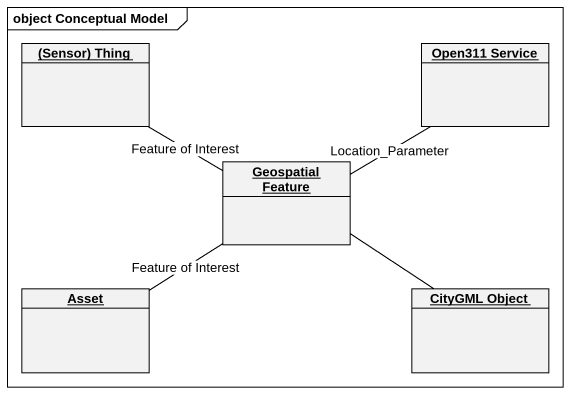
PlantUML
@startuml
mainframe object Conceptual Model
hide circle
hide empty members
object "(Sensor) Thing" as Sensor_Thing
object "Open311 Service" as Open311_Service
object "Geospatial Feature" as Geospatial_Feature
object Asset
object "CityGML Object" as CityGML_Object
Sensor_Thing -right- Geospatial_Feature : Feature of Interest
Open311_Service -left- Geospatial_Feature : Location_Parameter
Geospatial_Feature -- CityGML_Object
Asset -up- Geospatial_Feature : Feature of Interest
@enduml
